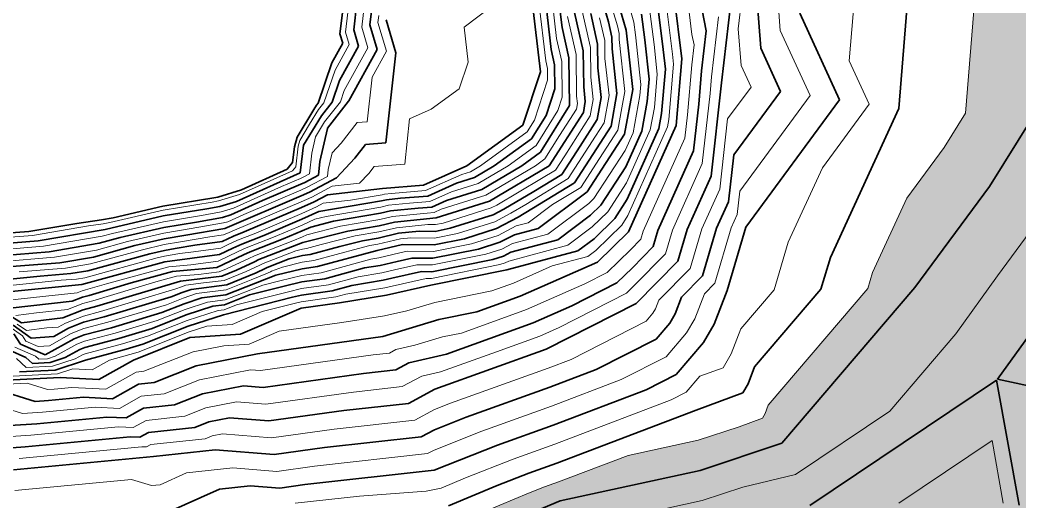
# Model space of a CAD drawing. Header units: millimetres. Extents: x -859836 to 307983, y -308065 to 649894.
# Drawn here: x -788387 to -646021, y -119217 to -50658 of the extents above; entities that cross this region are included whole.
import ezdxf

# ---------------------------------------------------------------- set-up
doc = ezdxf.new("R2010")
doc.units = ezdxf.units.MM
for name, color, linetype, lineweight in [('A-DETL-MBND', 5, 'Continuous', 9), ('C-TOPO', 7, 'Continuous', 9), ('C-TOPO-MAJR', 7, 'Continuous', 35), ('C-TOPO-MINR', 7, 'Continuous', 9)]:
    doc.layers.add(name, color=color, linetype=linetype, lineweight=lineweight)

msp = doc.modelspace()

# ---------------------------------------------------------------- hatches: boundary and pattern name
at = {"layer": 'A-DETL-MBND', "transparency": 33554585}
h = msp.add_hatch(color=1, dxfattribs=at)
h.paths.add_polyline_path([(-759872, -147838), (-751409, -147225), (-749609, -147143), (-733854, -145290), (-730653, -145570), (-721745, -145172), (-720814, -144887), (-719370, -144842), (-700946, -141995), (-695529, -141498), (-691142, -140868), (-678862, -139709), (-676064, -138561), (-673339, -137902), (-666588, -136592), (-665513, -135889), (-664558, -135218), (-662197, -133772), (-661519, -132852), (-659949, -130928), (-651084, -125443), (-650822, -125228), (-650213, -124939), (-646382, -122722), (-642214, -121295), (-640352, -120839), (-632919, -116639), (-632407, -116545), (-631232, -115977), (-624031, -110102), (-618435, -105784), (-615716, -103869), (-610671, -99638), (-609303, -97431), (-608187, -95168), (-606545, -92038), (-605546, -89814), (-602862, -83094), (-597357, -72506), (-595184, -69076), (-591888, -62294), (-588957, -58521), (-588686, -57663), (-586782, -51788), (-586421, -50671), (-585891, -49261), (-584837, -42142), (-583168, -34750), (-583236, -29503), (-581474, -24626), (-579291, -20446), (-577288, -10529), (-577844, -8379), (-576716, -5129), (-576923, -622), (-576761, 3433), (-577514, 8400), (-584433, 17478), (-591451, 26894), (-592059, 27631), (-594253, 29365), (-596698, 31520), (-606682, 39522), (-614114, 48456), (-617877, 53657), (-619367, 54812), (-621388, 57245), (-626371, 64609), (-630225, 76139), (-631882, 80641), (-631321, 82021), (-631047, 88615), (-629216, 99080), (-628971, 99848), (-627656, 101469), (-625202, 104951), (-622310, 108328), (-621916, 108853), (-618287, 112790), (-616954, 119597), (-611965, 123985), (-607391, 123672), (-603528, 125761), (-599346, 128280), (-596175, 130112), (-593901, 131920), (-587341, 139484), (-579017, 149394), (-573792, 168423), (-559581, 167597), (-555765, 171191), (-554261, 171958), (-551262, 173126), (-545079, 176205), (-536568, 178750), (-529133, 181370), (-526344, 189128), (-597518, 189128), (-597518, 207194), (-600686, 199575), (-609478, 188948), (-615919, 179175), (-616544, 177848), (-622914, 167950), (-630994, 157392), (-633191, 154309), (-645163, 133248), (-651286, 125168), (-651764, 119294), (-657364, 118029), (-668886, 104497), (-672322, 98230), (-678809, 91777), (-686744, 84898), (-689449, 82017), (-695207, 77404), (-695380, 71893), (-694273, 69271), (-689492, 45636), (-683652, 33844), (-677737, 19772), (-662028, -2904), (-651984, -24980), (-650691, -30222), (-651908, -42347), (-653635, -63919), (-656698, -68818), (-662024, -76036), (-666896, -86650), (-667567, -88913), (-681751, -105555), (-682213, -106748), (-682594, -107406), (-685917, -108622), (-692036, -110612), (-701719, -112727), (-713390, -117126), (-713858, -117303), (-715899, -118114), (-726309, -122425), (-732752, -123814), (-746954, -124818), (-750353, -125277), (-753407, -127865), (-764669, -132928), (-770641, -133394), (-784358, -129387), (-766211, -147534), (-765162, -147452), (-761763, -147700)])
h.paths.add_polyline_path([(-165073, -63985), (-152433, -63128), (-147212, -62558), (-145468, -61769), (-136004, -54982), (-133768, -53767), (-129949, -51511), (-119584, -45141), (-108212, -38110), (-106147, -37513), (-103534, -36430), (-95440, -33679), (-85435, -28121), (-81217, -27620), (-70310, -23490), (-69569, -23057), (-66354, -22120), (-63531, -20738), (-60354, -18737), (-51173, -14112), (-47726, -11549), (-46080, -8030), (-42098, 1247), (-71582, -3952), (-102491, 171344), (-31433, 183873), (-10665, 66090), (-8344, 71188), (-5480, 80840), (-4976, 82926), (-4345, 84088), (-2338, 91567), (-1942, 95428), (-648, 97607), (-1071, 98220), (-2510, 100800), (-3468, 101999), (-4531, 105589), (-4872, 106391), (-4883, 106838), (-4266, 108209), (-3836, 109670), (-3397, 110774), (-3406, 111243), (-3028, 112006), (-3263, 112804), (-5003, 115819), (-4795, 118868), (-5263, 125250), (-6517, 126820), (-6835, 127207), (-7506, 127369), (-7948, 127596), (-9992, 128520), (-10488, 129121), (-11669, 131806), (-11797, 132101), (-12046, 133135), (-12559, 133970), (-14267, 135969), (-16205, 140122), (-18451, 143457), (-18982, 145256), (-19057, 146525), (-18964, 150253), (-18988, 154876), (-19576, 155921), (-19786, 160906), (-20496, 162914), (-20826, 165369), (-20799, 166915), (-20107, 172970), (-19517, 173820), (-19312, 174558), (-18670, 176101), (-17060, 179067), (-15517, 180705), (-13911, 185702), (-4262, 188301), (-1645, 188923), (-105, 188210), (8503, 183584), (10926, 183912), (12005, 184043), (13640, 184361), (15131, 185109), (17172, 186245), (21649, 186967), (26966, 189922), (27822, 190382), (28403, 191056), (32119, 193617), (35169, 195832), (37685, 197143), (44902, 200225), (45756, 200160), (48502, 199127), (50290, 198574), (51191, 198365), (51921, 198324), (52221, 198344), (54759, 197846), (56032, 196790), (56464, 196469), (57692, 196367), (59108, 196361), (60941, 197154), (66233, 199839), (70130, 201192), (73048, 200979), (76924, 206128), (82127, 208080), (85344, 208780), (86075, 208372), (88573, 207914), (89729, 206890), (91276, 205317), (93776, 203937), (94137, 202344), (94391, 199786), (122336, 197831), (121797, 189716), (125647, 199482), (126089, 201383), (126324, 204787), (126905, 208036), (127554, 210427), (128482, 214073), (128746, 220996), (128473, 222544), (126624, 223852), (126936, 229764), (121612, 232554), (119877, 233364), (114690, 236608), (111762, 238823), (110636, 246522), (110029, 247546), (108783, 253509), (107371, 255011), (105531, 255323), (97841, 258447), (94527, 260036), (90352, 264357), (89017, 265316), (86132, 267662), (83932, 268416), (81219, 269590), (78181, 270815), (77485, 271254), (76016, 271688), (70070, 272996), (65720, 273763), (60235, 273305), (58972, 273395), (52899, 270581), (50487, 269940), (48782, 269681), (44888, 271379), (44155, 271664), (36008, 276151), (32279, 278102), (30572, 279889), (26209, 282046), (25647, 282628), (25305, 282619), (16014, 287701), (12948, 288678), (12218, 290013), (5109, 293561), (1173, 293491), (996, 295848), (-846, 297677), (-3706, 301772), (-4254, 303671), (-5166, 310755), (-5514, 312595), (-5824, 313912), (-11263, 323566), (-11006, 329168), (-11128, 331667), (-19570, 300160), (-119951, 327057), (-119803, 323213), (-126677, 316885), (-131916, 309583), (-138039, 307127), (-139811, 306218), (-145009, 304770), (-152454, 299923), (-155529, 293631), (-156974, 291356), (-164244, 289138), (-169538, 285729), (-171473, 283227), (-175794, 279460), (-179077, 276921), (-181978, 270226), (-183799, 266060), (-186962, 261812), (-188195, 260364), (-189518, 257544), (-192219, 254304), (-192584, 253707), (-193666, 250905), (-195467, 243388), (-196196, 242827), (-194515, 241920), (-193117, 240272), (-191870, 238552), (-189445, 238099), (-187379, 238829), (-181196, 237496), (-175260, 234188), (-174712, 233864), (-173921, 232781), (-172965, 231563), (-172393, 230212), (-171401, 229395), (-170346, 228036), (-168731, 226171), (-166947, 224795), (-166149, 223746), (-163251, 221790), (-159390, 213002), (-157244, 207107), (-158125, 203750), (-158684, 200374), (-157805, 198095), (-156223, 195786), (-156238, 193540), (-155648, 190949), (-154491, 184489), (-154880, 182143), (-154447, 180199), (-153070, 178898), (-149834, 176505), (-139965, 171530), (-138126, 170600), (-129357, 164765), (-128806, 164582), (-125625, 162125), (-121962, 159155), (-118169, 147987), (-115529, 142356), (-110100, 136364), (-104170, 130983), (-102874, 130179), (-102493, 125049), (-102587, 124307), (-102565, 123298), (-101236, 116731), (-101075, 108354), (-100903, 103207), (-100752, 100763), (-102347, 94828), (-103663, 92538), (-105020, 75873), (-113779, 78871), (-115927, 80336), (-116767, 79773), (-118030, 78279), (-120019, 71407), (-121727, 70570), (-124911, 67739), (-132123, 62869), (-134503, 61669), (-142143, 63655), (-144511, 65162), (-146330, 66255), (-93930, -25754), (-156629, -61462), (-204703, 22951), (-203169, 15882), (-200858, 9097), (-201011, 7340), (-201672, 4283), (-201800, 3453), (-202205, -1962), (-203074, -4336), (-205085, -7779), (-205398, -8805), (-204303, -12916), (-199204, -23507), (-197559, -24806), (-188446, -36297), (-186232, -39786), (-180001, -45528), (-178692, -50309), (-178316, -54011), (-176500, -58311), (-174921, -60229), (-168457, -62865), (-166443, -63531)])
h.paths.add_polyline_path([(-36382, 9575), (-36325, 9655), (-34497, 11838), (-31400, 15158), (-30158, 17103), (-28972, 19503), (-28725, 20204), (-24454, 28194), (-23969, 29653), (-22045, 35862), (-19945, 43004), (-18884, 49386), (-18505, 51142), (-18308, 51427), (-16088, 53703), (-14034, 56286), (-13124, 58389), (-12183, 60477), (-11466, 63512), (-44854, 57625), (-36383, 9584)])
h.paths.add_polyline_path([(-209307, 23977), (-205832, 24933), (-214036, 39337), (-155029, 72942), (-156196, 75860), (-157267, 77483), (-160083, 79252), (-162327, 81007), (-168562, 82322), (-171974, 82266), (-174895, 81970), (-178745, 82443), (-179832, 82459), (-182806, 83026), (-187870, 82820), (-190987, 82764), (-196740, 84867), (-206215, 90085), (-217797, 93191), (-220523, 94762), (-239193, 68099), (-236586, 66371), (-231472, 54327), (-229323, 51595), (-228392, 47968), (-224245, 38986), (-223941, 37016), (-223700, 36083), (-223413, 35510), (-223235, 34196), (-219932, 30913), (-219720, 30002), (-218890, 29933), (-218583, 30355), (-217413, 29932), (-217322, 28983), (-216667, 27680), (-215596, 26462), (-211752, 24276), (-211629, 24261)])
h.paths.add_polyline_path([(-104493, 32511), (-108740, 34478), (-111033, 34745), (-118279, 38197), (-121109, 39560), (-122686, 40146), (-124886, 42576), (-127774, 45075), (-127284, 49019), (-127353, 51467), (-126249, 53628), (-124638, 56522), (-122874, 56919), (-121333, 61662), (-118149, 64493), (-116851, 64289), (-109895, 61749), (-101431, 62897), (-97222, 57624), (-96994, 51839), (-95461, 45135), (-95182, 39024), (-97809, 35660), (-102505, 32673), (-103546, 32588)])
h.paths.add_polyline_path([(113952, 54850), (115144, 57676), (119371, 59200), (123981, 58308), (134122, 70221), (135206, 75484), (130794, 79482), (129640, 81238), (129018, 81691), (127052, 82907), (123829, 87412), (118436, 89438), (114649, 87913), (114523, 86104), (79787, 88533), (80974, 86559), (82982, 83414), (85870, 80693), (86415, 79732), (87156, 79254), (93254, 77937), (101112, 77088), (101690, 76657), (110303, 71926), (111655, 70038), (112330, 66003), (112029, 63955), (112025, 61722), (110833, 58895), (111202, 55882), (113573, 54992)])
h.paths.add_polyline_path([(46473, 90893), (46450, 90966), (46450, 90942)])
h.paths.add_polyline_path([(114914, 91699), (116742, 96586), (117222, 99339), (116281, 100813), (115714, 103134), (115083, 94112)])
h.paths.add_polyline_path([(77815, 91772), (81254, 140961), (77947, 134003), (77391, 132850), (76263, 127858), (75504, 126378), (70686, 116776), (69491, 114040), (69325, 112455), (69905, 111212), (72496, 104740), (73767, 102718), (74214, 102059), (75304, 98529), (75680, 97769), (77652, 92229)])
h.paths.add_polyline_path([(-430559, 174792), (-396358, 223636), (-410299, 232491), (-417613, 235355), (-425156, 238606), (-444149, 250578), (-452510, 252436), (-452510, 191303), (-451929, 191053), (-450916, 184024), (-444554, 181215), (-442283, 180124), (-434174, 176436)])
h.paths.add_polyline_path([(-462933, 188895), (-462489, 189128), (-463513, 189128)])
h.paths.add_polyline_path([(20902, 189411), (-15527, 199172), (-17080, 193377), (-157146, 230908), (-144206, 279204), (-133097, 276228), (-125333, 305205), (85106, 248818), (77341, 219841), (66233, 222817), (60021, 199635), (26079, 208730), (21836, 192894)])
h.paths.add_polyline_path([(-305163, 308526), (-297168, 312758), (-330807, 321772), (-305961, 308938)])
h.paths.add_polyline_path([(-101365, 344853), (-99267, 352685), (-106132, 348019), (-107260, 346432), (-107015, 346367)])
h.paths.add_polyline_path([(-77617, 359195), (-72055, 379953), (-74944, 376393), (-78127, 372078), (-79002, 371144), (-83284, 366025), (-86114, 364172), (-90178, 362561), (-78095, 359323)])
h.paths.add_polyline_path([(-70949, 384081), (-49147, 465447), (10755, 449396), (10427, 451476), (10340, 452557), (9561, 454240), (5848, 461010), (3088, 465731), (3916, 466341), (3829, 466873), (4301, 472115), (5273, 480727), (5235, 481311), (1254, 490409), (398, 499801), (248, 500675), (1538, 508051), (2399, 515172), (5336, 526780), (6042, 528818), (11319, 535892), (14764, 542803), (21028, 556609), (22026, 559450), (25679, 567225), (23762, 595967), (26857, 602002), (42608, 602571), (44738, 607162), (48181, 613963), (49550, 615647), (53154, 622325), (47956, 649894), (47874, 649894), (42817, 647426), (40858, 646138), (35158, 640491), (29786, 634475), (27764, 633773), (23010, 631806), (12648, 627092), (6576, 623443), (5459, 622546), (3132, 622423), (937, 621697), (-3757, 621182), (-10336, 620725), (-17509, 618636), (-20466, 617651), (-26978, 615727), (-29360, 614862), (-36198, 612616), (23495, 596621), (-6839, 483415), (-62468, 498321), (-61154, 491830), (-59928, 489468), (-56843, 481884), (-56752, 481249), (-55996, 465839), (-55728, 464742), (-55062, 458604), (-54604, 453643), (-54849, 452204), (-55585, 448717), (-57347, 441004), (-59178, 436511), (-62836, 421846), (-64420, 417337), (-65373, 414138), (-67663, 409612), (-67833, 408961), (-68221, 406728), (-67446, 402371), (-67164, 401641), (-67454, 400728), (-68102, 398277), (-69211, 394395), (-69530, 393435), (-70271, 388744), (-70595, 386619)])
h.paths.add_polyline_path([(-72390, 518021), (-67541, 536118), (-118601, 549800), (-111350, 544573), (-102792, 541248), (-98322, 538930), (-89693, 534294), (-86179, 534292), (-80614, 527648), (-74938, 522052), (-72698, 518856)])
h.paths.add_polyline_path([(-136180, 559285), (-135118, 563249), (-136667, 559600)])
h.paths.add_polyline_path([(-54600, 584415), (-47886, 609472), (-50553, 609641), (-55313, 609698), (-62008, 606325), (-64948, 609251), (-80643, 608301), (-83770, 607896), (-87388, 606897), (-94432, 606828), (-97621, 607514), (-101540, 606576), (-111704, 601349), (-115028, 602044), (-116464, 600991), (-56960, 585047)])
h.paths.add_polyline_path([(-105893, 632098), (-77034, 642660), (-60117, 645580), (-52045, 639137), (-36907, 649894), (-98339, 649894), (-105228, 633665)])

# ---------------------------------------------------------------- linework, layer by layer
at = {"layer": 'C-TOPO', "lineweight": 35}
for p, q in [((-742794, -52633), (-742139, -47113)), ((-742394, -53974), (-742794, -52633)), ((-743950, -56788), (-742394, -53974)), ((-745904, -62517), (-743950, -56788)), ((-746128, -62805), (-745904, -62517)), ((-748905, -67337), (-746515, -63433)), ((-746515, -63433), (-746128, -62805)), ((-749290, -68735), (-748905, -67337)), ((-749556, -70993), (-749290, -68735)), ((-750311, -71937), (-749556, -70993)), ((-756824, -74867), (-750311, -71937)), ((-760199, -75899), (-756824, -74867)), ((-768007, -77194), (-760477, -75947)), ((-760477, -75947), (-760199, -75899)), ((-775124, -78846), (-768007, -77194)), ((-787141, -80806), (-780290, -79644)), ((-780290, -79644), (-776762, -79157)), ((-776762, -79157), (-775124, -78846)), ((-790919, -81108), (-787141, -80806))]:
    msp.add_line(p, q, dxfattribs=at)
at = {"layer": 'C-TOPO-MAJR'}
for p, q in [((-660858, -34479), (-663163, -63265)), ((-695438, -45269), (-694070, -56217)), ((-683623, -44232), (-682831, -54659)), ((-740372, -48170), (-740832, -52044)), ((-715400, -48006), (-714235, -58047)), ((-713465, -48191), (-712688, -54885)), ((-711530, -48377), (-711142, -51724)), ((-697620, -47547), (-696708, -54845)), ((-687105, -48227), (-688421, -59619)), ((-738294, -49414), (-738524, -51351)), ((-709595, -48562), (-708110, -55074)), ((-707059, -49742), (-706068, -54083)), ((-705190, -48655), (-704522, -50921)), ((-702987, -48702), (-701985, -52101)), ((-699803, -49824), (-699347, -53473)), ((-691186, -49269), (-690588, -52222)), ((-677240, -49698), (-671582, -62050)), ((-736215, -50658), (-734823, -55323)), ((-704522, -50921), (-704027, -53092)), ((-740832, -52044), (-740136, -54377)), ((-738524, -51351), (-737480, -54850)), ((-711142, -51724), (-710152, -56065)), ((-701985, -52101), (-701067, -60555)), ((-690588, -52222), (-691245, -57918)), ((-706068, -54083), (-706035, -57480)), ((-704027, -53092), (-704010, -54790)), ((-699347, -53473), (-698735, -59109)), ((-740136, -54377), (-742842, -59269)), ((-737480, -54850), (-741539, -62189)), ((-734823, -55323), (-736238, -68176)), ((-712688, -54885), (-712193, -57056)), ((-708110, -55074), (-708060, -60170)), ((-704010, -54790), (-703322, -61131)), ((-696708, -54845), (-696402, -57663)), ((-682831, -54659), (-680002, -60835)), ((-710152, -56065), (-710086, -62859)), ((-694070, -56217), (-694888, -65699)), ((-714235, -58047), (-716736, -65660)), ((-712193, -57056), (-712160, -60453)), ((-706035, -57480), (-705576, -61707)), ((-696402, -57663), (-696948, -63984)), ((-691245, -57918), (-691655, -62659)), ((-742842, -59269), (-743904, -62383)), ((-698735, -59109), (-699007, -62270)), ((-688421, -59619), (-689908, -72939)), ((-712160, -60453), (-713411, -64259)), ((-708060, -60170), (-707831, -62283)), ((-703322, -61131), (-704143, -65807)), ((-701067, -60555), (-702243, -66930)), ((-680002, -60835), (-686675, -69899)), ((-743904, -62383), (-745401, -64305)), ((-741551, -62226), (-744546, -66070)), ((-741539, -62189), (-741551, -62226)), ((-707831, -62283), (-708105, -63842)), ((-705576, -61707), (-706124, -64824)), ((-699007, -62270), (-699792, -66519)), ((-671582, -62050), (-684928, -80180)), ((-710086, -62859), (-714224, -69508)), ((-708105, -63842), (-712969, -71433)), ((-696948, -63984), (-697340, -66109)), ((-691655, -62659), (-692398, -69319)), ((-663163, -63265), (-672906, -84493)), ((-745401, -64305), (-747979, -68494)), ((-713411, -64259), (-715480, -67584)), ((-706124, -64824), (-708556, -68620)), ((-644108, -64572), (-650233, -74371)), ((-744576, -66120), (-745634, -70823)), ((-744546, -66070), (-744576, -66120)), ((-716736, -65660), (-724715, -71449)), ((-704143, -65807), (-709343, -73884)), ((-699792, -66519), (-702046, -71569)), ((-697340, -66109), (-701848, -76209)), ((-694888, -65699), (-701650, -80849)), ((-736238, -68176), (-739134, -68412)), ((-715480, -67584), (-720799, -71444)), ((-702243, -66930), (-707583, -75143)), ((-747979, -68494), (-748441, -72421)), ((-739134, -68412), (-740649, -70358)), ((-714224, -69508), (-716884, -71438)), ((-708556, -68620), (-711156, -72658)), ((-692398, -69319), (-697469, -80681)), ((-745634, -70823), (-745865, -72786)), ((-740649, -70358), (-743289, -73152)), ((-686675, -69899), (-687418, -76559)), ((-748441, -72421), (-757530, -76510)), ((-724715, -71449), (-730889, -74201)), ((-720799, -71444), (-723636, -73123)), ((-716884, -71438), (-722557, -74796)), ((-712969, -71433), (-721478, -76470)), ((-702046, -71569), (-705605, -77045)), ((-747784, -73807), (-748384, -74079)), ((-745865, -72786), (-747784, -73807)), ((-743289, -73152), (-747127, -75194)), ((-726170, -73923), (-730286, -75758)), ((-723636, -73123), (-726170, -73923)), ((-709343, -73884), (-717395, -78771)), ((-711156, -72658), (-715182, -75102)), ((-689908, -72939), (-693289, -80514)), ((-748384, -74079), (-753815, -76397)), ((-747127, -75194), (-748327, -75738)), ((-736716, -74676), (-744552, -75560)), ((-730889, -74201), (-736716, -74676)), ((-722557, -74796), (-727626, -76398)), ((-715182, -75102), (-719436, -77621)), ((-707583, -75143), (-714565, -80372)), ((-650233, -74371), (-660885, -88806)), ((-757530, -76510), (-759898, -77233)), ((-748327, -75738), (-759190, -80374)), ((-753815, -76397), (-758360, -78442)), ((-746471, -76581), (-748269, -77397)), ((-744552, -75560), (-746471, -76581)), ((-736871, -76444), (-745814, -77968)), ((-736149, -76272), (-736871, -76444)), ((-734171, -76075), (-736149, -76272)), ((-730286, -75758), (-734171, -76075)), ((-727626, -76398), (-729684, -77315)), ((-721478, -76470), (-729082, -78872)), ((-701848, -76209), (-703627, -78947)), ((-687418, -76559), (-689108, -80347)), ((-761752, -77557), (-767962, -78586)), ((-759898, -77233), (-761752, -77557)), ((-748269, -77397), (-756417, -80874)), ((-745814, -77968), (-748212, -79056)), ((-737026, -78212), (-743733, -79355)), ((-735582, -77868), (-737026, -78212)), ((-731626, -77473), (-735582, -77868)), ((-729684, -77315), (-731626, -77473)), ((-719436, -77621), (-720980, -78428)), ((-705605, -77045), (-707079, -78486)), ((-767962, -78586), (-776254, -80510)), ((-763252, -79452), (-767910, -80223)), ((-759544, -78804), (-763252, -79452)), ((-758360, -78442), (-759544, -78804)), ((-748212, -79056), (-753644, -81373)), ((-743733, -79355), (-746956, -80171)), ((-735016, -79464), (-737182, -79980)), ((-729082, -78872), (-735016, -79464)), ((-720980, -78428), (-727063, -80349)), ((-717395, -78771), (-720483, -80385)), ((-707079, -78486), (-711734, -81972)), ((-703627, -78947), (-706576, -81829)), ((-776254, -80510), (-785813, -82131)), ((-767910, -80223), (-774129, -81666)), ((-759190, -80374), (-764752, -81346)), ((-756417, -80874), (-757982, -81484)), ((-748155, -80714), (-750871, -81873)), ((-746956, -80171), (-748155, -80714)), ((-741653, -80742), (-748098, -82373)), ((-737182, -79980), (-741653, -80742)), ((-734449, -81060), (-737337, -81747)), ((-731482, -80764), (-734449, -81060)), ((-729232, -80787), (-731482, -80764)), ((-727063, -80349), (-729232, -80787)), ((-720483, -80385), (-725045, -81826)), ((-714565, -80372), (-717927, -81267)), ((-701650, -80849), (-706072, -85172)), ((-697469, -80681), (-698140, -82944)), ((-693289, -80514), (-694631, -85040)), ((-689108, -80347), (-691122, -87136)), ((-684928, -80180), (-687612, -89232)), ((-785813, -82131), (-791084, -82554)), ((-777082, -82475), (-784251, -83690)), ((-774129, -81666), (-777082, -82475)), ((-767857, -81860), (-772003, -82822)), ((-764752, -81346), (-767857, -81860)), ((-759562, -82232), (-763471, -82754)), ((-757982, -81484), (-759562, -82232)), ((-753644, -81373), (-756774, -82593)), ((-750871, -81873), (-755566, -83703)), ((-748098, -82373), (-754358, -84813)), ((-739572, -82128), (-742795, -82944)), ((-737337, -81747), (-739572, -82128)), ((-725045, -81826), (-729381, -82703)), ((-719985, -82343), (-723027, -83304)), ((-717927, -81267), (-719985, -82343)), ((-711734, -81972), (-718459, -83763)), ((-706576, -81829), (-708903, -83572)), ((-784251, -83690), (-791279, -84254)), ((-769878, -83978), (-778737, -86403)), ((-772003, -82822), (-777909, -84439)), ((-767805, -83497), (-769878, -83978)), ((-766252, -83240), (-767805, -83497)), ((-763471, -82754), (-766252, -83240)), ((-758038, -83192), (-759950, -84093)), ((-756774, -82593), (-758038, -83192)), ((-755566, -83703), (-756514, -84152)), ((-742795, -82944), (-747052, -84094)), ((-737492, -83515), (-746007, -85814)), ((-733882, -82656), (-737492, -83515)), ((-729381, -82703), (-733882, -82656)), ((-723027, -83304), (-729531, -84619)), ((-718459, -83763), (-719488, -84301)), ((-708903, -83572), (-718991, -86258)), ((-698140, -82944), (-701122, -85961)), ((-782689, -85249), (-791474, -85954)), ((-777909, -84439), (-782689, -85249)), ((-767753, -85134), (-779564, -88368)), ((-759950, -84093), (-767753, -85134)), ((-756514, -84152), (-760338, -85954)), ((-754990, -85112), (-757539, -86313)), ((-754358, -84813), (-754990, -85112)), ((-750020, -84703), (-753150, -85923)), ((-748146, -84248), (-750020, -84703)), ((-747052, -84094), (-748146, -84248)), ((-734647, -85063), (-737054, -85636)), ((-732532, -84587), (-734647, -85063)), ((-729531, -84619), (-732532, -84587)), ((-721009, -84781), (-729681, -86534)), ((-719488, -84301), (-721009, -84781)), ((-706072, -85172), (-717124, -90036)), ((-694631, -85040), (-700594, -91073)), ((-672906, -84493), (-674249, -89019)), ((-781126, -86808), (-785519, -87161)), ((-778737, -86403), (-781126, -86808)), ((-766640, -86501), (-772545, -88117)), ((-760338, -85954), (-766640, -86501)), ((-757539, -86313), (-759628, -87173)), ((-754740, -86673), (-758917, -88392)), ((-753466, -86073), (-754740, -86673)), ((-753150, -85923), (-753466, -86073)), ((-748194, -86122), (-751942, -87033)), ((-746007, -85814), (-748194, -86122)), ((-739285, -86002), (-744961, -87535)), ((-737054, -85636), (-739285, -86002)), ((-731181, -86519), (-735412, -87470)), ((-729681, -86534), (-731181, -86519)), ((-718991, -86258), (-729831, -88450)), ((-701122, -85961), (-703333, -88123)), ((-637289, -85482), (-649106, -101866)), ((-785519, -87161), (-791251, -87738)), ((-772545, -88117), (-778511, -89904)), ((-765527, -87867), (-777458, -91440)), ((-759628, -87173), (-765527, -87867)), ((-751942, -87033), (-759069, -89814)), ((-748243, -87996), (-750741, -88604)), ((-744961, -87535), (-748243, -87996)), ((-736615, -87756), (-741078, -88489)), ((-735412, -87470), (-736615, -87756)), ((-703333, -88123), (-709731, -91382)), ((-691122, -87136), (-694103, -90153)), ((-779564, -88368), (-791028, -89522)), ((-765254, -89480), (-766860, -90118)), ((-763988, -89065), (-765254, -89480)), ((-758917, -88392), (-763988, -89065)), ((-750741, -88604), (-755657, -89846)), ((-743916, -89255), (-748291, -89870)), ((-741078, -88489), (-743916, -89255)), ((-729831, -88450), (-736177, -89876)), ((-687612, -89232), (-689458, -94004)), ((-674249, -89019), (-683705, -100114)), ((-660885, -88806), (-679798, -110995)), ((-780934, -90730), (-789796, -91718)), ((-779482, -90161), (-780934, -90730)), ((-778511, -89904), (-779482, -90161)), ((-766860, -90118), (-776405, -92977)), ((-764982, -91092), (-768193, -92369)), ((-762450, -90263), (-764982, -91092)), ((-759069, -89814), (-762450, -90263)), ((-749540, -90174), (-759373, -92659)), ((-755657, -89846), (-759221, -91237)), ((-748291, -89870), (-749540, -90174)), ((-742870, -90976), (-748340, -91745)), ((-736177, -89876), (-742870, -90976)), ((-717124, -90036), (-723297, -92273)), ((-700594, -91073), (-713390, -97591)), ((-694103, -90153), (-695026, -92539)), ((-788166, -93840), (-790286, -92478)), ((-779399, -91955), (-782303, -93093)), ((-777458, -91440), (-779399, -91955)), ((-768193, -92369), (-775352, -94513)), ((-760911, -91461), (-764709, -92705)), ((-759221, -91237), (-760911, -91461)), ((-748340, -91745), (-756949, -95449)), ((-723297, -92273), (-728717, -93369)), ((-709731, -91382), (-715257, -93813)), ((-782303, -93093), (-788166, -93840)), ((-779316, -93749), (-781494, -94603)), ((-776405, -92977), (-779316, -93749)), ((-764709, -92705), (-769527, -94620)), ((-759373, -92659), (-764436, -94318)), ((-728717, -93369), (-736662, -95762)), ((-715257, -93813), (-727602, -98287)), ((-695788, -93856), (-697741, -96132)), ((-695026, -92539), (-695788, -93856)), ((-786784, -95988), (-789363, -94145)), ((-788336, -96851), (-789271, -95372)), ((-781494, -94603), (-783555, -95748)), ((-775352, -94513), (-779234, -95543)), ((-769527, -94620), (-774299, -96049)), ((-764436, -94318), (-770860, -96871)), ((-689458, -94004), (-690982, -96640)), ((-783555, -95748), (-786784, -95988)), ((-780686, -96112), (-784806, -98403)), ((-779234, -95543), (-780686, -96112)), ((-774299, -96049), (-779151, -97337)), ((-764164, -95931), (-772193, -99122)), ((-756949, -95449), (-764164, -95931)), ((-736662, -95762), (-754525, -98239)), ((-697741, -96132), (-706272, -100477)), ((-690982, -96640), (-694888, -101190)), ((-787534, -98749), (-789887, -97714)), ((-784806, -98403), (-788336, -96851)), ((-779877, -97622), (-781938, -98767)), ((-779151, -97337), (-779877, -97622)), ((-773246, -97586), (-779069, -99131)), ((-770860, -96871), (-773246, -97586)), ((-713390, -97591), (-729279, -103283)), ((-786620, -99606), (-787534, -98749)), ((-784096, -99475), (-786620, -99606)), ((-781938, -98767), (-784096, -99475)), ((-779069, -99131), (-783386, -100546)), ((-772193, -99122), (-777129, -101882)), ((-754525, -98239), (-763261, -99932)), ((-732971, -99522), (-734843, -100532)), ((-727602, -98287), (-732971, -99522)), ((-783386, -100546), (-788433, -100808)), ((-763261, -99932), (-769283, -102326)), ((-739446, -101042), (-753736, -103024)), ((-734843, -100532), (-739446, -101042)), ((-706272, -100477), (-712893, -102994)), ((-683705, -100114), (-684628, -102500)), ((-782675, -101618), (-790246, -102011)), ((-777129, -101882), (-782675, -101618)), ((-769283, -102326), (-771487, -102563)), ((-694888, -101190), (-699154, -103363)), ((-684628, -102500), (-685390, -103818)), ((-649244, -101969), (-675835, -119849)), ((-646021, -119784), (-649244, -101969)), ((-649106, -101866), (-627364, -106551)), ((-786244, -105034), (-792059, -103213)), ((-771487, -102563), (-775189, -104633)), ((-756534, -102805), (-762358, -103934)), ((-753736, -103024), (-756534, -102805)), ((-729279, -103283), (-733024, -105302)), ((-712893, -102994), (-724810, -107263)), ((-699154, -103363), (-712397, -108398)), ((-685390, -103818), (-692036, -106249)), ((-784336, -104909), (-786244, -105034)), ((-779349, -104435), (-784336, -104909)), ((-775189, -104633), (-779349, -104435)), ((-762358, -103934), (-766373, -105530)), ((-733024, -105302), (-742230, -106322)), ((-770781, -106004), (-773249, -107384)), ((-766373, -105530), (-770781, -106004)), ((-742230, -106322), (-752947, -107809)), ((-692036, -106249), (-711900, -113802)), ((-776022, -107252), (-785997, -108200)), ((-773249, -107384), (-776022, -107252)), ((-761456, -107936), (-763463, -108734)), ((-758544, -107371), (-761456, -107936)), ((-752947, -107809), (-758544, -107371)), ((-724810, -107263), (-729333, -109063)), ((-785997, -108200), (-789812, -108450)), ((-770075, -109445), (-771309, -110135)), ((-763463, -108734), (-770075, -109445)), ((-729333, -109063), (-731205, -110072)), ((-712397, -108398), (-720341, -111244)), ((-772696, -110069), (-787658, -111490)), ((-771309, -110135), (-772696, -110069)), ((-731205, -110072), (-745013, -111602)), ((-679798, -110995), (-691476, -114852)), ((-787658, -111490), (-789565, -111615)), ((-760553, -111937), (-769369, -112886)), ((-752158, -112593), (-760553, -111937)), ((-745013, -111602), (-752158, -112593)), ((-720341, -111244), (-729386, -114843)), ((-769369, -112886), (-789318, -114781)), ((-711900, -113802), (-715872, -115224)), ((-729386, -114843), (-747797, -116883)), ((-715872, -115224), (-720395, -117024)), ((-691476, -114852), (-711403, -119205)), ((-759975, -117524), (-767489, -120903)), ((-755567, -117050), (-759975, -117524)), ((-751369, -117378), (-755567, -117050)), ((-747797, -116883), (-751369, -117378)), ((-720395, -117024), (-727335, -119897)), ((-711403, -119205), (-725283, -124952))]:
    msp.add_line(p, q, dxfattribs=at)
at = {"layer": 'C-TOPO-MINR'}
for p, q in [((-669049, -42089), (-670202, -56482)), ((-651908, -42347), (-653635, -63919)), ((-693654, -44532), (-692628, -52743)), ((-717343, -45778), (-725112, -51665)), ((-696529, -46408), (-695389, -55531)), ((-685364, -46230), (-686022, -51926)), ((-680432, -46965), (-680036, -52178)), ((-741412, -47549), (-741986, -52391)), ((-714433, -48099), (-713462, -56466)), ((-712498, -48284), (-711915, -53304)), ((-701729, -48130), (-700894, -50962)), ((-739333, -48792), (-739678, -51698)), ((-708327, -49152), (-707089, -54578)), ((-704088, -48679), (-703253, -51511)), ((-698711, -48685), (-698027, -54159)), ((-737255, -50036), (-737370, -51005)), ((-737370, -51005), (-736151, -55087)), ((-710369, -50143), (-709131, -55569)), ((-705790, -50331), (-705047, -53587)), ((-700894, -50962), (-700666, -52787)), ((-688847, -50225), (-689833, -58769)), ((-741986, -52391), (-741464, -54140)), ((-739678, -51698), (-738808, -54613)), ((-725112, -51665), (-724529, -56685)), ((-703253, -51511), (-703006, -52596)), ((-703006, -52596), (-702998, -53446)), ((-686022, -51926), (-685626, -57139)), ((-680036, -52178), (-675792, -61442)), ((-711915, -53304), (-711172, -56560)), ((-705047, -53587), (-705023, -56135)), ((-702998, -53446), (-702194, -60843)), ((-700666, -52787), (-699901, -59832)), ((-692628, -52743), (-692329, -54219)), ((-741464, -54140), (-743494, -57809)), ((-738808, -54613), (-742190, -60729)), ((-736151, -55087), (-738214, -58815)), ((-707089, -54578), (-707048, -58825)), ((-698027, -54159), (-697568, -58386)), ((-692329, -54219), (-692658, -57067)), ((-724529, -56685), (-725779, -60491)), ((-713462, -56466), (-713214, -57551)), ((-711172, -56560), (-711123, -61656)), ((-709131, -55569), (-709073, -61514)), ((-705023, -56135), (-704449, -61419)), ((-695236, -56940), (-695918, -64842)), ((-695389, -55531), (-695236, -56940)), ((-670202, -56482), (-667373, -62658)), ((-743494, -57809), (-745080, -62462)), ((-713214, -57551), (-713198, -59250)), ((-692658, -57067), (-693271, -64179)), ((-685626, -57139), (-684211, -60227)), ((-738214, -58815), (-738913, -65164)), ((-713198, -59250), (-715073, -64960)), ((-707048, -58825), (-706704, -61995)), ((-697568, -58386), (-697978, -63127)), ((-689833, -58769), (-690038, -61139)), ((-742190, -60729), (-742728, -62304)), ((-725779, -60491), (-729769, -63386)), ((-702194, -60843), (-702605, -63181)), ((-699901, -59832), (-700037, -61412)), ((-690038, -61139), (-691153, -71129)), ((-684211, -60227), (-687548, -64759)), ((-745080, -62462), (-745829, -63423)), ((-742728, -62304), (-744974, -65188)), ((-711123, -61656), (-711748, -63559)), ((-708958, -62571), (-709095, -63351)), ((-709073, -61514), (-708958, -62571)), ((-706704, -61995), (-707114, -64333)), ((-704449, -61419), (-705134, -65315)), ((-700037, -61412), (-701018, -66725)), ((-675792, -61442), (-685801, -75039)), ((-745829, -63423), (-747118, -65517)), ((-729769, -63386), (-732856, -64762)), ((-711748, -63559), (-714852, -68546)), ((-709095, -63351), (-711527, -67146)), ((-702605, -63181), (-703193, -66368)), ((-697978, -63127), (-698566, -66314)), ((-667373, -62658), (-674045, -71722)), ((-653635, -63919), (-656698, -68818)), ((-744974, -65188), (-746278, -67307)), ((-740343, -65280), (-742616, -68199)), ((-738913, -65164), (-740343, -65280)), ((-732856, -64762), (-733563, -71188)), ((-715073, -64960), (-716108, -66622)), ((-707114, -64333), (-710762, -70026)), ((-705134, -65315), (-706350, -67213)), ((-695918, -64842), (-696114, -65904)), ((-693271, -64179), (-693643, -67509)), ((-687548, -64759), (-688663, -74749)), ((-747118, -65517), (-748524, -67813)), ((-716108, -66622), (-722757, -71446)), ((-703193, -66368), (-705793, -70407)), ((-701018, -66725), (-702144, -69249)), ((-698566, -66314), (-701947, -73889)), ((-696114, -65904), (-701749, -78529)), ((-748524, -67813), (-748751, -68636)), ((-746278, -67307), (-746807, -69658)), ((-742616, -68199), (-743920, -69579)), ((-711527, -67146), (-713597, -70471)), ((-706350, -67213), (-710250, -73271)), ((-693643, -67509), (-699559, -80765)), ((-748751, -68636), (-749097, -71581)), ((-746807, -69658), (-747153, -72603)), ((-743920, -69579), (-744462, -71987)), ((-714852, -68546), (-718842, -71441)), ((-702144, -69249), (-706594, -76094)), ((-656698, -68818), (-662024, -76036)), ((-713597, -70471), (-714926, -71436)), ((-710762, -70026), (-712062, -72046)), ((-705793, -70407), (-708463, -74513)), ((-691153, -71129), (-695379, -80598)), ((-749541, -72136), (-757115, -75544)), ((-749097, -71581), (-749541, -72136)), ((-747153, -72603), (-748113, -73114)), ((-744462, -71987), (-744577, -72969)), ((-738683, -72517), (-740003, -73914)), ((-737925, -71544), (-738683, -72517)), ((-733563, -71188), (-737925, -71544)), ((-724175, -72286), (-725442, -72686)), ((-722757, -71446), (-724175, -72286)), ((-718842, -71441), (-723096, -73959)), ((-714926, -71436), (-722017, -75633)), ((-712062, -72046), (-714075, -73268)), ((-674045, -71722), (-678917, -82336)), ((-748412, -73250), (-751128, -74409)), ((-748113, -73114), (-748412, -73250)), ((-744577, -72969), (-747456, -74501)), ((-740003, -73914), (-743920, -74356)), ((-725442, -72686), (-730588, -74979)), ((-723096, -73959), (-726898, -75160)), ((-714075, -73268), (-720457, -77045)), ((-710250, -73271), (-716289, -76937)), ((-701947, -73889), (-704616, -77996)), ((-751128, -74409), (-757945, -77476)), ((-748355, -74909), (-756503, -78385)), ((-747456, -74501), (-748355, -74909)), ((-743920, -74356), (-746799, -75888)), ((-735444, -75375), (-736433, -75474)), ((-730588, -74979), (-735444, -75375)), ((-726898, -75160), (-729985, -76536)), ((-708463, -74513), (-712489, -76957)), ((-688663, -74749), (-691199, -80430)), ((-685801, -75039), (-686173, -78370)), ((-761002, -76610), (-767988, -77767)), ((-760075, -76448), (-761002, -76610)), ((-757115, -75544), (-760075, -76448)), ((-748298, -76568), (-757803, -80624)), ((-746799, -75888), (-748298, -76568)), ((-745183, -76764), (-746142, -77274)), ((-741265, -76322), (-745183, -76764)), ((-736794, -75560), (-741265, -76322)), ((-736433, -75474), (-736794, -75560)), ((-732899, -76774), (-735866, -77070)), ((-729985, -76536), (-732899, -76774)), ((-722017, -75633), (-728354, -77635)), ((-707331, -76814), (-713149, -81172)), ((-706594, -76094), (-707331, -76814)), ((-662024, -76036), (-666896, -86650)), ((-767988, -77767), (-775589, -79531)), ((-759721, -78018), (-762502, -78505)), ((-757945, -77476), (-759721, -78018)), ((-748241, -78226), (-755030, -81123)), ((-746142, -77274), (-748241, -78226)), ((-736949, -77328), (-744773, -78661)), ((-735866, -77070), (-736949, -77328)), ((-730354, -78173), (-735299, -78666)), ((-729383, -78093), (-730354, -78173)), ((-728354, -77635), (-729383, -78093)), ((-721229, -77449), (-728073, -79610)), ((-720457, -77045), (-721229, -77449)), ((-718416, -78196), (-720732, -79407)), ((-716289, -76937), (-718416, -78196)), ((-712489, -76957), (-715980, -79572)), ((-704616, -77996), (-706827, -80157)), ((-776553, -79714), (-778628, -80001)), ((-775589, -79531), (-776553, -79714)), ((-767936, -79404), (-775191, -81088)), ((-762502, -78505), (-767936, -79404)), ((-759367, -79589), (-764002, -80399)), ((-758775, -79408), (-759367, -79589)), ((-756503, -78385), (-758775, -79408)), ((-746385, -79069), (-748183, -79885)), ((-744773, -78661), (-746385, -79069)), ((-737104, -79096), (-742693, -80048)), ((-735299, -78666), (-737104, -79096)), ((-728073, -79610), (-729157, -79830)), ((-720732, -79407), (-726054, -81088)), ((-715980, -79572), (-717661, -80019)), ((-701749, -78529), (-702638, -79898)), ((-686173, -78370), (-687018, -80263)), ((-778628, -80001), (-786594, -81351)), ((-775191, -81088), (-776668, -81492)), ((-767884, -81041), (-773066, -82244)), ((-764002, -80399), (-767884, -81041)), ((-758586, -80929), (-759376, -81303)), ((-757803, -80624), (-758586, -80929)), ((-755030, -81123), (-757378, -82038)), ((-748183, -79885), (-752257, -81623)), ((-742693, -80048), (-747527, -81272)), ((-737259, -80863), (-740613, -81435)), ((-734732, -80262), (-737259, -80863)), ((-730282, -79818), (-734732, -80262)), ((-729157, -79830), (-730282, -79818)), ((-726054, -81088), (-729306, -81745)), ((-717661, -80019), (-720234, -81364)), ((-706827, -80157), (-710318, -82772)), ((-702638, -79898), (-706324, -83500)), ((-699559, -80765), (-699895, -81897)), ((-695379, -80598), (-696386, -83992)), ((-691199, -80430), (-692876, -86088)), ((-687018, -80263), (-689367, -88184)), ((-643768, -79924), (-649068, -87107)), ((-786594, -81351), (-790987, -81703)), ((-776668, -81492), (-785032, -82910)), ((-773066, -82244), (-777495, -83457)), ((-765502, -82293), (-767831, -82679)), ((-761330, -81564), (-765502, -82293)), ((-759376, -81303), (-761330, -81564)), ((-757378, -82038), (-758800, -82712)), ((-752257, -81623), (-756170, -83148)), ((-749484, -82123), (-754962, -84258)), ((-748126, -81544), (-749484, -82123)), ((-747527, -81272), (-748126, -81544)), ((-740613, -81435), (-745446, -82659)), ((-734165, -81858), (-737414, -82631)), ((-732682, -81710), (-734165, -81858)), ((-729306, -81745), (-732682, -81710)), ((-724036, -82565), (-729456, -83661)), ((-720234, -81364), (-724036, -82565)), ((-718193, -82515), (-719737, -83322)), ((-713149, -81172), (-718193, -82515)), ((-699895, -81897), (-701386, -83405)), ((-678917, -82336), (-680930, -89126)), ((-785032, -82910), (-791182, -83404)), ((-777495, -83457), (-783470, -84470)), ((-770941, -83400), (-778323, -85421)), ((-767831, -82679), (-770941, -83400)), ((-765612, -83944), (-767003, -84187)), ((-763657, -83683), (-765612, -83944)), ((-759756, -83162), (-763657, -83683)), ((-757276, -83672), (-760144, -85023)), ((-758800, -82712), (-759756, -83162)), ((-756170, -83148), (-757276, -83672)), ((-749059, -83538), (-753754, -85368)), ((-748122, -83310), (-749059, -83538)), ((-747575, -83233), (-748122, -83310)), ((-745446, -82659), (-747575, -83233)), ((-740143, -83230), (-746529, -84954)), ((-738532, -82822), (-740143, -83230)), ((-737414, -82631), (-738532, -82822)), ((-734264, -83859), (-737273, -84575)), ((-733207, -83622), (-734264, -83859)), ((-729456, -83661), (-733207, -83622)), ((-719737, -83322), (-722018, -84042)), ((-710318, -82772), (-718725, -85011)), ((-706324, -83500), (-707488, -84372)), ((-701386, -83405), (-704703, -86647)), ((-696386, -83992), (-700858, -88517)), ((-783470, -84470), (-791377, -85104)), ((-768815, -84556), (-779150, -87385)), ((-767779, -84316), (-768815, -84556)), ((-767003, -84187), (-767779, -84316)), ((-760144, -85023), (-764045, -85544)), ((-755752, -84632), (-758939, -86134)), ((-754962, -84258), (-755752, -84632)), ((-753754, -85368), (-754228, -85593)), ((-748170, -85185), (-750981, -85868)), ((-746529, -84954), (-748170, -85185)), ((-738388, -84759), (-745484, -86675)), ((-737273, -84575), (-738388, -84759)), ((-722018, -84042), (-729606, -85576)), ((-719239, -85280), (-720000, -85520)), ((-718725, -85011), (-719239, -85280)), ((-707488, -84372), (-712532, -85715)), ((-781908, -86029), (-788496, -86557)), ((-778323, -85421), (-781908, -86029)), ((-767196, -85817), (-776055, -88242)), ((-764045, -85544), (-767196, -85817)), ((-759983, -86563), (-762932, -86910)), ((-758939, -86134), (-759983, -86563)), ((-756140, -86493), (-759273, -87782)), ((-754228, -85593), (-756140, -86493)), ((-752704, -86553), (-753341, -86853)), ((-752546, -86478), (-752704, -86553)), ((-750981, -85868), (-752546, -86478)), ((-745484, -86675), (-748219, -87059)), ((-736834, -86696), (-740181, -87246)), ((-735029, -86266), (-736834, -86696)), ((-731857, -85553), (-735029, -86266)), ((-729606, -85576), (-731857, -85553)), ((-720000, -85520), (-729756, -87492)), ((-712532, -85715), (-718057, -88147)), ((-704703, -86647), (-707902, -88277)), ((-692876, -86088), (-697349, -90613)), ((-666896, -86650), (-667567, -88913)), ((-782542, -87764), (-791140, -88630)), ((-780345, -87588), (-782542, -87764)), ((-779150, -87385), (-780345, -87588)), ((-776055, -88242), (-779038, -89136)), ((-769036, -87992), (-777985, -90672)), ((-766083, -87184), (-769036, -87992)), ((-762932, -86910), (-766083, -87184)), ((-762222, -88129), (-764758, -88466)), ((-759273, -87782), (-762222, -88129)), ((-755430, -87713), (-758993, -89103)), ((-753341, -86853), (-755430, -87713)), ((-751341, -87818), (-753799, -88440)), ((-748219, -87059), (-751341, -87818)), ((-740181, -87246), (-744438, -88395)), ((-730506, -87484), (-735794, -88673)), ((-729756, -87492), (-730506, -87484)), ((-718057, -88147), (-721144, -89266)), ((-689367, -88184), (-690858, -89692)), ((-649068, -87107), (-655033, -95378)), ((-780249, -89549), (-784680, -90043)), ((-779523, -89265), (-780249, -89549)), ((-779038, -89136), (-779523, -89265)), ((-766193, -88992), (-776932, -92208)), ((-765390, -88673), (-766193, -88992)), ((-764758, -88466), (-765390, -88673)), ((-763219, -89664), (-765118, -90286)), ((-758993, -89103), (-763219, -89664)), ((-753799, -88440), (-759145, -90526)), ((-750141, -89389), (-757515, -91253)), ((-748267, -88933), (-750141, -89389)), ((-744438, -88395), (-748267, -88933)), ((-736396, -88816), (-741974, -89732)), ((-735794, -88673), (-736396, -88816)), ((-721144, -89266), (-729274, -90909)), ((-707902, -88277), (-716190, -91925)), ((-701964, -89598), (-711561, -94486)), ((-700858, -88517), (-701964, -89598)), ((-680930, -89126), (-685659, -94673)), ((-667567, -88913), (-681751, -105555)), ((-784680, -90043), (-790412, -90620)), ((-779440, -91058), (-781618, -91912)), ((-777985, -90672), (-779440, -91058)), ((-765118, -90286), (-767527, -91243)), ((-761681, -90862), (-764845, -91899)), ((-759145, -90526), (-761681, -90862)), ((-748940, -90960), (-753856, -92202)), ((-748316, -90808), (-748940, -90960)), ((-743393, -90116), (-748316, -90808)), ((-741974, -89732), (-743393, -90116)), ((-729274, -90909), (-733247, -92106)), ((-697349, -90613), (-697810, -91806)), ((-690858, -89692), (-692242, -93271)), ((-786050, -92406), (-788981, -92779)), ((-781618, -91912), (-786050, -92406)), ((-776932, -92208), (-779358, -92852)), ((-767527, -91243), (-775879, -93745)), ((-764845, -91899), (-768860, -93494)), ((-760142, -92060), (-764573, -93512)), ((-759297, -91948), (-760142, -92060)), ((-757515, -91253), (-759297, -91948)), ((-753856, -92202), (-758161, -94054)), ((-733247, -92106), (-736419, -92819)), ((-716190, -91925), (-725449, -95280)), ((-698191, -92465), (-699168, -93602)), ((-697810, -91806), (-698191, -92465)), ((-781899, -93848), (-782929, -94421)), ((-779358, -92852), (-781899, -93848)), ((-775879, -93745), (-779275, -94646)), ((-768860, -93494), (-774826, -95281)), ((-764573, -93512), (-770193, -95745)), ((-742501, -93753), (-751432, -94992)), ((-739766, -93369), (-742501, -93753)), ((-736419, -92819), (-739766, -93369)), ((-699168, -93602), (-709831, -99034)), ((-692242, -93271), (-693385, -95248)), ((-788027, -95680), (-789962, -94298)), ((-787475, -94914), (-788765, -93993)), ((-784543, -94540), (-787475, -94914)), ((-782929, -94421), (-784543, -94540)), ((-781090, -95358), (-784180, -97076)), ((-779275, -94646), (-781090, -95358)), ((-774826, -95281), (-779193, -96440)), ((-764300, -95124), (-771527, -97996)), ((-761768, -94295), (-764300, -95124)), ((-758161, -94054), (-761768, -94295)), ((-751432, -94992), (-755737, -96844)), ((-725449, -95280), (-728160, -95828)), ((-711561, -94486), (-714324, -95702)), ((-693385, -95248), (-696315, -98661)), ((-685659, -94673), (-687043, -98252)), ((-655033, -95378), (-664444, -106419)), ((-787560, -96419), (-788027, -95680)), ((-785795, -97195), (-787560, -96419)), ((-779193, -96440), (-780282, -96867)), ((-770193, -95745), (-773773, -96817)), ((-728160, -95828), (-732132, -97025)), ((-714324, -95702), (-720496, -97939)), ((-786170, -98576), (-789111, -97282)), ((-784180, -97076), (-785795, -97195)), ((-780282, -96867), (-783372, -98585)), ((-773773, -96817), (-779110, -98234)), ((-771527, -97996), (-772720, -98354)), ((-763712, -97932), (-770738, -100724)), ((-759344, -97085), (-763712, -97932)), ((-755737, -96844), (-759344, -97085)), ((-735753, -98147), (-738054, -98402)), ((-734817, -97642), (-735753, -98147)), ((-732132, -97025), (-734817, -97642)), ((-720496, -97939), (-728441, -100785)), ((-787526, -100207), (-788898, -98921)), ((-785713, -99004), (-786170, -98576)), ((-784451, -98939), (-785713, -99004)), ((-783372, -98585), (-784451, -98939)), ((-780503, -98949), (-783741, -100011)), ((-779473, -98376), (-780503, -98949)), ((-779110, -98234), (-779473, -98376)), ((-775631, -99127), (-778099, -100507)), ((-772720, -98354), (-775631, -99127)), ((-738054, -98402), (-754130, -100632)), ((-709831, -99034), (-713142, -100293)), ((-696315, -98661), (-702713, -101920)), ((-687043, -98252), (-688186, -100229)), ((-783741, -100011), (-787526, -100207)), ((-780872, -100375), (-783031, -101082)), ((-778099, -100507), (-780872, -100375)), ((-771840, -100842), (-776159, -103258)), ((-770738, -100724), (-771840, -100842)), ((-755529, -100522), (-762810, -101933)), ((-754130, -100632), (-755529, -100522)), ((-728441, -100785), (-731125, -101402)), ((-713142, -100293), (-727045, -105273)), ((-688186, -100229), (-691509, -101444)), ((-787367, -102416), (-791153, -102612)), ((-783031, -101082), (-789340, -101409)), ((-784460, -103326), (-787367, -102416)), ((-762810, -101933), (-767828, -103928)), ((-731125, -101402), (-733934, -102917)), ((-702713, -101920), (-712645, -105696)), ((-691509, -101444), (-693462, -103720)), ((-783506, -103263), (-784460, -103326)), ((-781012, -103027), (-783506, -103263)), ((-776159, -103258), (-781012, -103027)), ((-767828, -103928), (-771134, -104283)), ((-740838, -103682), (-753341, -105416)), ((-733934, -102917), (-740838, -103682)), ((-693462, -103720), (-695595, -104806)), ((-771134, -104283), (-774219, -106009)), ((-757539, -105088), (-761907, -105935)), ((-753341, -105416), (-757539, -105088)), ((-727045, -105273), (-729306, -106173)), ((-695595, -104806), (-712148, -111100)), ((-788028, -106742), (-790936, -105831)), ((-785167, -106554), (-788028, -106742)), ((-777686, -105844), (-785167, -106554)), ((-774219, -106009), (-777686, -105844)), ((-761907, -105935), (-764918, -107132)), ((-729306, -106173), (-732115, -107687)), ((-712645, -105696), (-722576, -109254)), ((-682213, -106748), (-682594, -107406)), ((-681751, -105555), (-682213, -106748)), ((-664444, -106419), (-677868, -115445)), ((-770428, -107724), (-772279, -108760)), ((-764918, -107132), (-770428, -107724)), ((-732115, -107687), (-743621, -108962)), ((-682594, -107406), (-685917, -108622)), ((-774359, -108661), (-786827, -109845)), ((-772279, -108760), (-774359, -108661)), ((-743621, -108962), (-752553, -110201)), ((-722576, -109254), (-729360, -111953)), ((-685917, -108622), (-691756, -110550)), ((-786827, -109845), (-789688, -110032)), ((-762008, -110336), (-769722, -111165)), ((-761004, -109937), (-762008, -110336)), ((-759548, -109654), (-761004, -109937)), ((-752553, -110201), (-759548, -109654)), ((-691756, -110550), (-701719, -112727)), ((-649870, -110599), (-663166, -119539)), ((-648259, -119506), (-649870, -110599)), ((-771033, -111477), (-788488, -113136)), ((-770339, -111510), (-771033, -111477)), ((-769722, -111165), (-770339, -111510)), ((-730296, -112458), (-746405, -114242)), ((-729360, -111953), (-730296, -112458)), ((-712148, -111100), (-718107, -113234)), ((-718107, -113234), (-724891, -115933)), ((-701719, -112727), (-711652, -116503)), ((-764672, -115205), (-768429, -116894)), ((-758060, -114494), (-764672, -115205)), ((-751764, -114986), (-758060, -114494)), ((-746405, -114242), (-751764, -114986)), ((-772483, -116152), (-789107, -117731)), ((-769624, -116988), (-772483, -116152)), ((-724891, -115933), (-728361, -117370)), ((-711652, -116503), (-713638, -117215)), ((-677868, -115445), (-685385, -117234)), ((-768429, -116894), (-769624, -116988)), ((-730508, -117833), (-739984, -118503)), ((-728361, -117370), (-730508, -117833)), ((-715899, -118114), (-726309, -122425)), ((-713638, -117215), (-715899, -118114)), ((-685385, -117234), (-691196, -119153)), ((-739984, -118503), (-749189, -119523)), ((-691196, -119153), (-701111, -121320))]:
    msp.add_line(p, q, dxfattribs=at)

doc.saveas('drawing.dxf')
